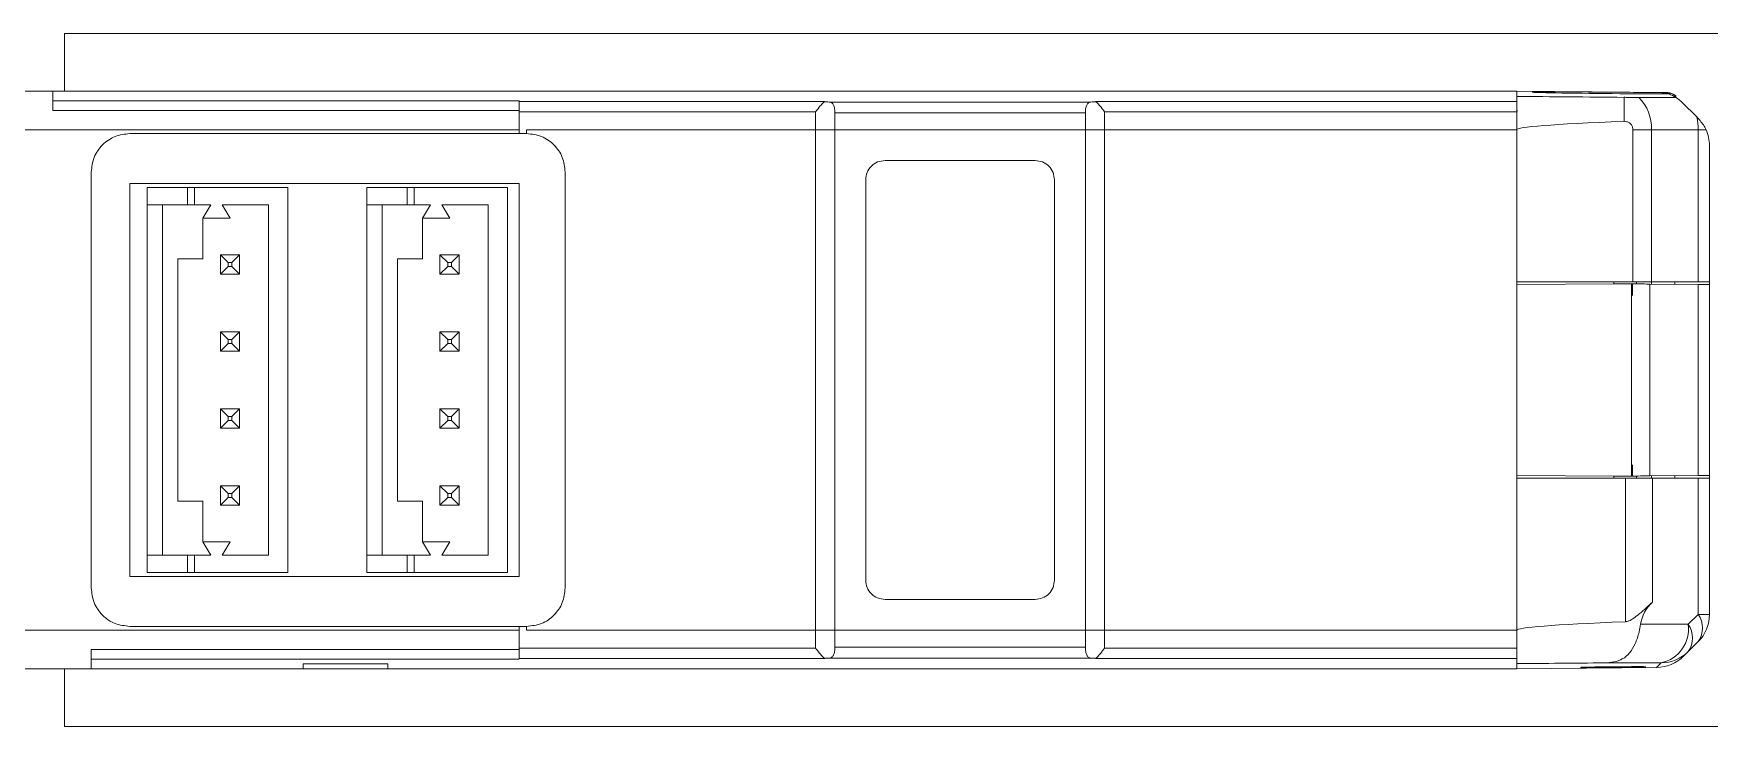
# Model space of a CAD drawing. Header units: inches. Extents: x 0.2 to 16.3, y 0.2 to 11.5.
# Drawn here: x 4.599 to 6.312, y 9.482 to 10.191 of the extents above; entities that cross this region are included whole.
import ezdxf

# ---------------------------------------------------------------- set-up
doc = ezdxf.new("R2010")
doc.units = ezdxf.units.IN
doc.header["$MEASUREMENT"] = 0

msp = doc.modelspace()

# ---------------------------------------------------------------- linework, layer by layer
at = {"color": 7, "linetype": 'Continuous', "lineweight": 18}
for p, q in [((4.6307, 10.1906), (4.6307, 10.1315)), ((6.3315, 10.1906), (4.6307, 10.1906)), ((4.6189, 10.1315), (4.5539, 10.1315)), ((4.6189, 10.1315), (6.1149, 10.1315)), ((4.6189, 10.1315), (4.6189, 10.1117)), ((5.0953, 10.1216), (4.6189, 10.1216)), ((5.0953, 10.121), (5.0953, 10.1216)), ((6.1149, 10.1262), (6.1149, 10.1315)), ((6.1149, 10.1315), (6.269, 10.1302)), ((6.1149, 10.1262), (6.1149, 10.0921)), ((6.2246, 10.1253), (6.2246, 10.1008)), ((6.2775, 10.1252), (6.2397, 10.1252)), ((6.2693, 10.1298), (6.269, 10.1302)), ((6.2772, 10.1267), (6.2776, 10.1263)), ((4.6189, 10.1117), (5.0953, 10.1117)), ((5.4076, 10.121), (5.0953, 10.121)), ((5.0953, 10.121), (5.0953, 10.1105)), ((5.0953, 10.1105), (5.3984, 10.1105)), ((5.4048, 10.1182), (5.4074, 10.1209)), ((5.4074, 10.1209), (5.4076, 10.121)), ((5.6797, 10.1205), (5.4123, 10.1205)), ((5.4181, 10.1096), (5.674, 10.1096)), ((5.674, 10.1096), (5.674, 10.0921)), ((6.1149, 10.121), (5.6845, 10.121)), ((5.6845, 10.121), (5.6846, 10.1209)), ((5.6873, 10.1182), (5.6846, 10.1209)), ((5.6937, 10.1105), (6.1149, 10.1105)), ((6.1155, 10.1113), (6.1149, 10.1118)), ((6.1149, 10.0921), (6.1149, 10.1105)), ((6.2839, 10.12), (6.2987, 10.1053)), ((6.2987, 10.1053), (6.3003, 10.1037)), ((4.5539, 10.0921), (5.0953, 10.0921)), ((4.6976, 10.0882), (5.1031, 10.0882)), ((5.1031, 10.0921), (5.3984, 10.0921)), ((5.1031, 10.0882), (5.1031, 10.0921)), ((5.4181, 10.0921), (5.3984, 10.0921)), ((5.3984, 9.5803), (5.3984, 10.0921)), ((5.4181, 10.0921), (5.4181, 9.5803)), ((5.4181, 10.0921), (5.674, 10.0921)), ((5.674, 9.5803), (5.674, 10.0921)), ((5.6937, 10.0921), (5.674, 10.0921)), ((5.6937, 10.0921), (5.6937, 9.5803)), ((5.6937, 10.0921), (6.1149, 10.0921)), ((6.1149, 9.5803), (6.1149, 10.0921)), ((6.1149, 9.9366), (6.1149, 10.0921)), ((6.2525, 10.0921), (6.2336, 10.0921)), ((6.2336, 10.0921), (6.2336, 9.9366)), ((6.3003, 10.0921), (6.2525, 10.0921)), ((6.2525, 10.0921), (6.2525, 9.9366)), ((6.3003, 9.9366), (6.3003, 10.0921)), ((6.3083, 10.0921), (6.3003, 10.0921)), ((6.3118, 10.0758), (6.3118, 9.9366)), ((5.4693, 10.0606), (5.6228, 10.0606)), ((4.6582, 9.6236), (4.6582, 10.0488)), ((4.6976, 10.037), (5.0953, 10.037)), ((4.6976, 9.6354), (4.6976, 10.037)), ((5.0953, 10.037), (5.0953, 9.6354)), ((5.1425, 10.0488), (5.1425, 9.6236)), ((5.4496, 9.6315), (5.4496, 10.041)), ((5.6425, 10.041), (5.6425, 9.6315)), ((4.7153, 10.0331), (4.7153, 10.0154)), ((4.7153, 10.0331), (4.7567, 10.0331)), ((4.7567, 10.0331), (4.7567, 10.0154)), ((4.7636, 10.0331), (4.7567, 10.0331)), ((4.7636, 10.0154), (4.7636, 10.0331)), ((4.7636, 10.0331), (4.859, 10.0331)), ((4.859, 10.0331), (4.859, 9.6394)), ((4.9397, 10.0331), (4.9397, 10.0154)), ((4.9397, 10.0331), (4.9811, 10.0331)), ((4.9811, 10.0331), (4.9811, 10.0154)), ((4.988, 10.0331), (4.9811, 10.0331)), ((4.988, 10.0154), (4.988, 10.0331)), ((4.988, 10.0331), (5.0834, 10.0331)), ((5.0834, 10.0331), (5.0834, 9.6394)), ((4.7153, 10.0154), (4.7567, 10.0154)), ((4.7153, 10.0154), (4.7153, 9.6571)), ((4.7311, 10.0154), (4.7311, 9.6571)), ((4.7636, 10.0154), (4.7567, 10.0154)), ((4.7636, 10.0154), (4.7803, 10.0154)), ((4.7723, 10.0016), (4.7803, 10.0154)), ((4.8001, 10.0016), (4.7723, 10.0016)), ((4.7723, 10.0016), (4.7723, 9.9602)), ((4.7921, 10.0154), (4.8393, 10.0154)), ((4.7921, 10.0154), (4.8001, 10.0016)), ((4.8393, 10.0154), (4.8393, 9.6571)), ((4.9397, 10.0154), (4.9811, 10.0154)), ((4.9397, 10.0154), (4.9397, 9.6571)), ((4.9555, 10.0154), (4.9555, 9.6571)), ((4.988, 10.0154), (4.9811, 10.0154)), ((4.988, 10.0154), (5.0047, 10.0154)), ((4.9967, 10.0016), (5.0047, 10.0154)), ((5.0245, 10.0016), (4.9967, 10.0016)), ((4.9967, 10.0016), (4.9967, 9.9602)), ((5.0165, 10.0154), (5.0638, 10.0154)), ((5.0165, 10.0154), (5.0245, 10.0016)), ((5.0638, 10.0154), (5.0638, 9.6571)), ((4.7468, 9.9602), (4.7468, 9.7122)), ((4.7723, 9.9602), (4.7468, 9.9602)), ((4.7901, 9.9642), (4.798, 9.9563)), ((4.7901, 9.9642), (4.8098, 9.9642)), ((4.7901, 9.9445), (4.7901, 9.9642)), ((4.7901, 9.9445), (4.798, 9.9524)), ((4.8019, 9.9563), (4.798, 9.9563)), ((4.798, 9.9563), (4.798, 9.9524)), ((4.798, 9.9524), (4.8019, 9.9524)), ((4.8019, 9.9563), (4.8098, 9.9642)), ((4.8019, 9.9524), (4.8019, 9.9563)), ((4.8019, 9.9524), (4.8098, 9.9445)), ((4.8098, 9.9642), (4.8098, 9.9445)), ((4.9712, 9.9602), (4.9712, 9.7122)), ((4.9967, 9.9602), (4.9712, 9.9602)), ((5.0145, 9.9445), (5.0145, 9.9642)), ((5.0145, 9.9642), (5.0224, 9.9563)), ((5.0145, 9.9642), (5.0342, 9.9642)), ((5.0145, 9.9445), (5.0224, 9.9524)), ((5.0224, 9.9563), (5.0224, 9.9524)), ((5.0264, 9.9563), (5.0224, 9.9563)), ((5.0224, 9.9524), (5.0264, 9.9524)), ((5.0264, 9.9563), (5.0342, 9.9642)), ((5.0264, 9.9524), (5.0264, 9.9563)), ((5.0264, 9.9524), (5.0342, 9.9445)), ((5.0342, 9.9642), (5.0342, 9.9445)), ((4.8098, 9.9445), (4.7901, 9.9445)), ((5.0342, 9.9445), (5.0145, 9.9445)), ((6.2336, 9.9366), (6.1149, 9.9366)), ((6.1149, 9.9338), (6.214, 9.9347)), ((6.1149, 9.7387), (6.1149, 9.9338)), ((6.214, 9.9347), (6.214, 9.9366)), ((6.214, 9.9347), (6.232, 9.9345)), ((6.232, 9.9345), (6.232, 9.738)), ((6.233, 9.9228), (6.233, 9.9345)), ((6.2525, 9.9366), (6.2336, 9.9366)), ((6.2373, 9.9345), (6.2373, 9.9366)), ((6.251, 9.9343), (6.251, 9.7381)), ((6.3003, 9.9339), (6.251, 9.9343)), ((6.3003, 9.9366), (6.2525, 9.9366)), ((6.2527, 9.9343), (6.2527, 9.9366)), ((6.2764, 9.9341), (6.2764, 9.9366)), ((6.3118, 9.9366), (6.3003, 9.9366)), ((6.3003, 9.9339), (6.3003, 9.7386)), ((6.3118, 9.9366), (6.3118, 9.9338)), ((6.3118, 9.9338), (6.3118, 9.7387)), ((4.798, 9.8776), (4.7901, 9.8854)), ((4.7901, 9.8854), (4.8098, 9.8854)), ((4.7901, 9.8658), (4.7901, 9.8854)), ((4.8019, 9.8776), (4.8098, 9.8854)), ((4.8098, 9.8854), (4.8098, 9.8658)), ((5.0145, 9.8658), (5.0145, 9.8854)), ((5.0224, 9.8776), (5.0145, 9.8854)), ((5.0145, 9.8854), (5.0342, 9.8854)), ((5.0264, 9.8776), (5.0342, 9.8854)), ((5.0342, 9.8854), (5.0342, 9.8658)), ((4.7901, 9.8658), (4.798, 9.8736)), ((4.8098, 9.8658), (4.7901, 9.8658)), ((4.8019, 9.8776), (4.798, 9.8776)), ((4.798, 9.8776), (4.798, 9.8736)), ((4.798, 9.8736), (4.8019, 9.8736)), ((4.8019, 9.8736), (4.8019, 9.8776)), ((4.8098, 9.8658), (4.8019, 9.8736)), ((5.0145, 9.8658), (5.0224, 9.8736)), ((5.0342, 9.8658), (5.0145, 9.8658)), ((5.0224, 9.8776), (5.0224, 9.8736)), ((5.0264, 9.8776), (5.0224, 9.8776)), ((5.0224, 9.8736), (5.0264, 9.8736)), ((5.0264, 9.8736), (5.0264, 9.8776)), ((5.0342, 9.8658), (5.0264, 9.8736)), ((4.7901, 9.787), (4.7901, 9.8067)), ((4.7901, 9.8067), (4.798, 9.7988)), ((4.7901, 9.8067), (4.8098, 9.8067)), ((4.798, 9.7988), (4.798, 9.7949)), ((4.8019, 9.7988), (4.798, 9.7988)), ((4.8098, 9.8067), (4.8019, 9.7988)), ((4.8019, 9.7949), (4.8019, 9.7988)), ((4.8098, 9.8067), (4.8098, 9.787)), ((5.0145, 9.787), (5.0145, 9.8067)), ((5.0145, 9.8067), (5.0224, 9.7988)), ((5.0145, 9.8067), (5.0342, 9.8067)), ((5.0224, 9.7988), (5.0224, 9.7949)), ((5.0264, 9.7988), (5.0224, 9.7988)), ((5.0342, 9.8067), (5.0264, 9.7988)), ((5.0264, 9.7949), (5.0264, 9.7988)), ((5.0342, 9.8067), (5.0342, 9.787)), ((4.798, 9.7949), (4.7901, 9.787)), ((4.8098, 9.787), (4.7901, 9.787)), ((4.798, 9.7949), (4.8019, 9.7949)), ((4.8019, 9.7949), (4.8098, 9.787)), ((5.0224, 9.7949), (5.0145, 9.787)), ((5.0342, 9.787), (5.0145, 9.787)), ((5.0224, 9.7949), (5.0264, 9.7949)), ((5.0264, 9.7949), (5.0342, 9.787)), ((6.233, 9.738), (6.233, 9.7496)), ((4.7901, 9.7083), (4.7901, 9.728)), ((4.7901, 9.728), (4.798, 9.7201)), ((4.7901, 9.728), (4.8098, 9.728)), ((4.8019, 9.7201), (4.8098, 9.728)), ((4.8098, 9.728), (4.8098, 9.7083)), ((5.0145, 9.728), (5.0224, 9.7201)), ((5.0145, 9.728), (5.0342, 9.728)), ((5.0145, 9.7083), (5.0145, 9.728)), ((5.0264, 9.7201), (5.0342, 9.728)), ((5.0342, 9.728), (5.0342, 9.7083)), ((6.1149, 9.7387), (6.214, 9.7378)), ((6.2259, 9.7358), (6.1149, 9.7358)), ((6.1149, 9.5803), (6.1149, 9.7358)), ((6.214, 9.7378), (6.232, 9.738)), ((6.214, 9.7378), (6.214, 9.7358)), ((6.2259, 9.589), (6.2259, 9.7358)), ((6.2259, 9.7358), (6.2534, 9.7358)), ((6.2373, 9.738), (6.2373, 9.7358)), ((6.3003, 9.7386), (6.251, 9.7381)), ((6.2527, 9.7381), (6.2527, 9.7358)), ((6.2534, 9.7358), (6.2534, 9.6091)), ((6.3003, 9.7358), (6.2534, 9.7358)), ((6.2764, 9.7358), (6.2764, 9.7383)), ((6.3003, 9.5966), (6.3003, 9.7358)), ((6.3003, 9.7358), (6.3118, 9.7358)), ((6.3118, 9.7387), (6.3118, 9.7358)), ((6.3118, 9.7358), (6.3118, 9.5966)), ((4.7468, 9.7122), (4.7723, 9.7122)), ((4.7723, 9.7122), (4.7723, 9.6709)), ((4.7901, 9.7083), (4.798, 9.7162)), ((4.798, 9.7201), (4.798, 9.7162)), ((4.8019, 9.7201), (4.798, 9.7201)), ((4.798, 9.7162), (4.8019, 9.7162)), ((4.8019, 9.7162), (4.8019, 9.7201)), ((4.8019, 9.7162), (4.8098, 9.7083)), ((4.9712, 9.7122), (4.9967, 9.7122)), ((4.9967, 9.7122), (4.9967, 9.6709)), ((5.0145, 9.7083), (5.0224, 9.7162)), ((5.0264, 9.7201), (5.0224, 9.7201)), ((5.0224, 9.7201), (5.0224, 9.7162)), ((5.0224, 9.7162), (5.0264, 9.7162)), ((5.0264, 9.7162), (5.0264, 9.7201)), ((5.0264, 9.7162), (5.0342, 9.7083)), ((4.8098, 9.7083), (4.7901, 9.7083)), ((5.0342, 9.7083), (5.0145, 9.7083)), ((4.7723, 9.6709), (4.7803, 9.6571)), ((4.8001, 9.6709), (4.7723, 9.6709)), ((4.7921, 9.6571), (4.8001, 9.6709)), ((4.9967, 9.6709), (5.0047, 9.6571)), ((5.0245, 9.6709), (4.9967, 9.6709)), ((5.0165, 9.6571), (5.0245, 9.6709)), ((4.7153, 9.6571), (4.7153, 9.6394)), ((4.7567, 9.6571), (4.7153, 9.6571)), ((4.7567, 9.6571), (4.7636, 9.6571)), ((4.7567, 9.6571), (4.7567, 9.6394)), ((4.7803, 9.6571), (4.7636, 9.6571)), ((4.7636, 9.6394), (4.7636, 9.6571)), ((4.8393, 9.6571), (4.7921, 9.6571)), ((4.9397, 9.6571), (4.9397, 9.6394)), ((4.9811, 9.6571), (4.9397, 9.6571)), ((4.9811, 9.6571), (4.988, 9.6571)), ((4.9811, 9.6571), (4.9811, 9.6394)), ((5.0047, 9.6571), (4.988, 9.6571)), ((4.988, 9.6394), (4.988, 9.6571)), ((5.0638, 9.6571), (5.0165, 9.6571)), ((5.0953, 9.6354), (4.6976, 9.6354)), ((4.7567, 9.6394), (4.7153, 9.6394)), ((4.7567, 9.6394), (4.7636, 9.6394)), ((4.7636, 9.6394), (4.859, 9.6394)), ((4.9811, 9.6394), (4.9397, 9.6394)), ((4.9811, 9.6394), (4.988, 9.6394)), ((4.988, 9.6394), (5.0834, 9.6394)), ((5.6228, 9.6118), (5.4693, 9.6118)), ((6.29, 9.5864), (6.3003, 9.5966)), ((6.3118, 9.5966), (6.3003, 9.5966)), ((4.485, 9.5803), (5.0953, 9.5803)), ((5.1031, 9.5843), (4.6976, 9.5843)), ((5.1031, 9.5843), (5.1031, 9.5803)), ((5.1031, 9.5803), (5.3984, 9.5803)), ((5.4181, 9.5803), (5.3984, 9.5803)), ((5.4181, 9.5803), (5.674, 9.5803)), ((5.4181, 9.5629), (5.4181, 9.5803)), ((5.6937, 9.5803), (5.674, 9.5803)), ((5.6937, 9.5803), (6.1149, 9.5803)), ((6.1149, 9.5462), (6.1149, 9.5803)), ((6.2414, 9.5864), (6.29, 9.5864)), ((5.0953, 9.5608), (4.6582, 9.5608)), ((5.3984, 9.562), (5.0953, 9.5619)), ((5.674, 9.5629), (5.4181, 9.5629)), ((5.6937, 9.562), (6.1149, 9.5619)), ((6.29, 9.5585), (6.2852, 9.5537)), ((6.3003, 9.5688), (6.29, 9.5585)), ((4.485, 9.541), (4.6582, 9.541)), ((4.6307, 9.541), (4.6307, 9.4819)), ((5.0953, 9.5509), (4.6582, 9.5509)), ((4.6582, 9.541), (4.8748, 9.541)), ((4.8748, 9.5461), (4.9614, 9.5461)), ((4.8748, 9.541), (4.8748, 9.5461)), ((4.8748, 9.541), (4.9614, 9.541)), ((4.9614, 9.5461), (4.9614, 9.541)), ((4.9614, 9.541), (6.1149, 9.541)), ((5.4076, 9.5514), (5.0953, 9.5514)), ((5.4074, 9.5516), (5.4048, 9.5543)), ((5.4074, 9.5516), (5.4076, 9.5514)), ((5.6797, 9.5519), (5.4123, 9.5519)), ((5.6845, 9.5514), (5.6846, 9.5516)), ((6.1149, 9.5514), (5.6845, 9.5514)), ((5.6846, 9.5516), (5.6873, 9.5543)), ((6.1149, 9.541), (6.1149, 9.5462)), ((6.2577, 9.5422), (6.1149, 9.541)), ((6.2625, 9.547), (6.2043, 9.547)), ((6.2577, 9.5422), (6.2625, 9.547)), ((4.6307, 9.4819), (6.3315, 9.4819))]:
    msp.add_line(p, q, dxfattribs=at)
for centre, radius, start, end in [((6.2074, 10.0938), 0.0451, 357.9275, 44.1764), ((6.2561, 10.0921), 0.0394, 57.1222, 68.5055), ((6.2561, 10.0921), 0.0394, 45, 57.1222), ((6.246, 10.0922), 0.0543, 359.9208, 13.9139), ((6.2724, 10.0758), 0.0394, 0, 24.4698), ((6.2803, 9.5803), 0.0394, 133.0427, 171.1675), ((6.2803, 9.5827), 0.0244, 325.1431, 34.8569), ((6.2724, 9.5966), 0.0394, 315, 0), ((6.255, 9.5815), 0.0353, 282.2637, 7.8728), ((6.27, 9.5724), 0.0244, 325.1431, 34.8569), ((6.2622, 9.5864), 0.0394, 270.4951, 314.9996)]:
    msp.add_arc(centre, radius, start, end, dxfattribs=at)
for centre, major_axis, ratio, start_param, end_param in [((10.0435, 10.0921), (4.5114, -0.0394), 0.000076, 3.655544, 3.703017), ((6.2134, 10.1298), (0.0827, -0.0007), 0.008726, 0.827729, 5.47606), ((6.2689, 10.1183), (-0.00835, 0.00835), 0.999923, 4.712389, 5.489099), ((10.6263, 10.0921), (4.5114, 0), 0.008727, 2.920639, 3.141593), ((10.6263, 9.5803), (4.5114, 0), 0.008727, 2.919317, 3.141593), ((10.0435, 9.5803), (4.5114, 0.0394), 0.000076, 2.58867, 2.627642), ((6.2574, 9.5816), (0.0278, 0.0278), 0.999923, 3.935679, 4.712389)]:
    msp.add_ellipse(centre, major_axis=major_axis, ratio=ratio, start_param=start_param, end_param=end_param, dxfattribs=at)
msp.add_ellipse((6.2134, 9.5427), major_axis=(0.0335, 0.0003), ratio=0.008726, dxfattribs=at)
for points, knots in [([(6.2246, 10.1253), (6.2259, 10.1253), (6.2288, 10.1252), (6.2337, 10.1252), (6.2374, 10.1252), (6.2394, 10.1252), (6.2397, 10.1252)], [0, 0, 0, 0, 0.238751, 0.502449, 0.923769, 1, 1, 1, 1]), ([(6.2776, 10.1263), (6.2762, 10.1274), (6.2737, 10.1294), (6.2706, 10.1297), (6.2693, 10.1298)], [0, 0, 0, 0, 0.582995, 1, 1, 1, 1]), ([(5.3984, 10.1105), (5.4001, 10.1126), (5.4023, 10.1156), (5.4043, 10.1176), (5.4048, 10.1182)], [0, 0, 0, 0, 0.727207, 1, 1, 1, 1]), ([(5.3984, 10.0921), (5.3984, 10.0941), (5.3984, 10.098), (5.3984, 10.1033), (5.3984, 10.1078), (5.3984, 10.1096), (5.3984, 10.1105)], [0, 0, 0, 0, 0.249883, 0.499844, 0.749883, 1, 1, 1, 1]), ([(5.4123, 10.1205), (5.4104, 10.1206), (5.4077, 10.1207), (5.4075, 10.1208), (5.4074, 10.1209)], [0, 0, 0, 0, 0.715699, 1, 1, 1, 1]), ([(5.4181, 10.1096), (5.418, 10.1113), (5.4178, 10.1148), (5.4164, 10.1184), (5.4145, 10.1202), (5.4129, 10.1205), (5.4123, 10.1205)], [0, 0, 0, 0, 0.270501, 0.540639, 0.820445, 1, 1, 1, 1]), ([(5.674, 10.1096), (5.6741, 10.1113), (5.6743, 10.1148), (5.6757, 10.1184), (5.6776, 10.1202), (5.6791, 10.1205), (5.6797, 10.1205)], [0, 0, 0, 0, 0.270501, 0.54064, 0.820446, 1, 1, 1, 1]), ([(5.6846, 10.1209), (5.6844, 10.1208), (5.684, 10.1207), (5.6812, 10.1206), (5.6797, 10.1205)], [0, 0, 0, 0, 0.4520547, 1, 1, 1, 1]), ([(5.6936, 10.1105), (5.692, 10.1126), (5.6898, 10.1156), (5.6878, 10.1176), (5.6873, 10.1182)], [0, 0, 0, 0, 0.727207, 1, 1, 1, 1]), ([(5.6937, 10.1105), (5.6937, 10.1096), (5.6937, 10.1078), (5.6937, 10.1033), (5.6937, 10.098), (5.6937, 10.0941), (5.6937, 10.0921)], [0, 0, 0, 0, 0.250117, 0.500156, 0.750117, 1, 1, 1, 1]), ([(6.2246, 10.1008), (6.2256, 10.1007), (6.2275, 10.1006), (6.2302, 10.0992), (6.2322, 10.0971), (6.2334, 10.0946), (6.2335, 10.0929), (6.2336, 10.0921)], [0, 0, 0, 0, 0.209529, 0.419059, 0.628588, 0.838117, 1, 1, 1, 1]), ([(6.3003, 10.1037), (6.3028, 10.1007), (6.306, 10.0969), (6.3078, 10.093), (6.3083, 10.0921)], [0, 0, 0, 0, 0.765617, 1, 1, 1, 1]), ([(6.232, 9.9345), (6.236, 9.9345), (6.2432, 9.9344), (6.2486, 9.9344), (6.251, 9.9343)], [0, 0, 0, 0, 0.557682, 1, 1, 1, 1]), ([(6.3003, 9.9339), (6.304, 9.9339), (6.3106, 9.9338), (6.3114, 9.9338), (6.3118, 9.9338)], [0, 0, 0, 0, 0.557568, 1, 1, 1, 1]), ([(6.251, 9.7381), (6.2479, 9.7381), (6.2423, 9.7381), (6.2352, 9.738), (6.232, 9.738)], [0, 0, 0, 0, 0.557681, 1, 1, 1, 1]), ([(6.3003, 9.7386), (6.304, 9.7386), (6.3106, 9.7386), (6.3114, 9.7387), (6.3118, 9.7387)], [0, 0, 0, 0, 0.557568, 1, 1, 1, 1]), ([(6.2534, 9.6091), (6.2492, 9.6051), (6.2432, 9.5995), (6.2347, 9.5927), (6.23, 9.5897), (6.2271, 9.5892), (6.2259, 9.589)], [0, 0, 0, 0, 0.5436634, 0.7640714, 0.9027298, 1, 1, 1, 1]), ([(5.3984, 9.5803), (5.3984, 9.5784), (5.3984, 9.5744), (5.3984, 9.5691), (5.3984, 9.5646), (5.3984, 9.5629), (5.3984, 9.562)], [0, 0, 0, 0, 0.249826, 0.499768, 0.749826, 1, 1, 1, 1]), ([(5.674, 9.5803), (5.674, 9.5773), (5.674, 9.5712), (5.674, 9.5657), (5.674, 9.5629)], [0, 0, 0, 0, 0.500008, 1, 1, 1, 1]), ([(5.6937, 9.5803), (5.6937, 9.5784), (5.6937, 9.5744), (5.6937, 9.5691), (5.6937, 9.5646), (5.6937, 9.5629), (5.6937, 9.562)], [0, 0, 0, 0, 0.249883, 0.499844, 0.749883, 1, 1, 1, 1]), ([(6.2043, 9.547), (6.2076, 9.5472), (6.2143, 9.5475), (6.2235, 9.5507), (6.2306, 9.557), (6.2363, 9.5665), (6.2397, 9.5769), (6.2409, 9.5838), (6.2414, 9.5864)], [0, 0, 0, 0, 0.154072, 0.309207, 0.488335, 0.671502, 0.878231, 1, 1, 1, 1]), ([(5.4048, 9.5543), (5.4039, 9.5552), (5.4019, 9.5573), (5.3997, 9.5603), (5.3984, 9.562)], [0, 0, 0, 0, 0.453789, 1, 1, 1, 1]), ([(5.4123, 9.5519), (5.4132, 9.5521), (5.4149, 9.5524), (5.4167, 9.5548), (5.4179, 9.5583), (5.418, 9.5614), (5.4181, 9.5629)], [0, 0, 0, 0, 0.268331, 0.522065, 0.764688, 1, 1, 1, 1]), ([(5.6797, 9.5519), (5.6789, 9.5521), (5.6771, 9.5524), (5.6754, 9.5548), (5.6742, 9.5583), (5.6741, 9.5614), (5.674, 9.5629)], [0, 0, 0, 0, 0.268398, 0.522178, 0.764747, 1, 1, 1, 1]), ([(5.6873, 9.5543), (5.6881, 9.5551), (5.69, 9.5572), (5.6923, 9.5602), (5.6936, 9.562)], [0, 0, 0, 0, 0.395708, 1, 1, 1, 1]), ([(5.4123, 9.5519), (5.4109, 9.5519), (5.4081, 9.5518), (5.4077, 9.5517), (5.4074, 9.5516)], [0, 0, 0, 0, 0.523313, 1, 1, 1, 1]), ([(5.6846, 9.5516), (5.6844, 9.5517), (5.6839, 9.5518), (5.6812, 9.5519), (5.6797, 9.5519)], [0, 0, 0, 0, 0.479315, 1, 1, 1, 1])]:
    msp.add_open_spline(points, degree=3, knots=knots, dxfattribs=at)
for points in [[(5.0953, 10.1105), (5.0953, 10.107), (5.0953, 10.0999), (5.0953, 10.0921), (5.0953, 10.0882)], [(5.4181, 10.1096), (5.4181, 10.1068), (5.4181, 10.1012), (5.4181, 10.0952), (5.4181, 10.0921)], [(4.6976, 10.0882), (4.6925, 10.0876), (4.6821, 10.0864), (4.6691, 10.0773), (4.66, 10.0643), (4.6588, 10.054), (4.6582, 10.0488)], [(5.1031, 10.0882), (5.1083, 10.0876), (5.1186, 10.0864), (5.1316, 10.0773), (5.1407, 10.0643), (5.1419, 10.054), (5.1425, 10.0488)], [(5.4496, 10.041), (5.4499, 10.0435), (5.4505, 10.0487), (5.455, 10.0552), (5.4615, 10.0598), (5.4667, 10.0603), (5.4693, 10.0606)], [(5.6228, 10.0606), (5.6254, 10.0603), (5.6305, 10.0598), (5.6371, 10.0552), (5.6416, 10.0487), (5.6422, 10.0435), (5.6425, 10.041)], [(5.4693, 9.6118), (5.4667, 9.6121), (5.4615, 9.6127), (5.455, 9.6173), (5.4505, 9.6238), (5.4499, 9.6289), (5.4496, 9.6315)], [(5.6425, 9.6315), (5.6422, 9.6289), (5.6416, 9.6238), (5.6371, 9.6173), (5.6305, 9.6127), (5.6254, 9.6121), (5.6228, 9.6118)], [(4.6582, 9.6236), (4.6588, 9.6185), (4.66, 9.6082), (4.6691, 9.5951), (4.6821, 9.586), (4.6925, 9.5849), (4.6976, 9.5843)], [(5.1031, 9.5843), (5.1083, 9.5849), (5.1186, 9.586), (5.1316, 9.5951), (5.1407, 9.6082), (5.1419, 9.6185), (5.1425, 9.6236)], [(5.0953, 9.5843), (5.0953, 9.5804), (5.0953, 9.5726), (5.0953, 9.5655), (5.0953, 9.5619)], [(6.1149, 9.5619), (6.1149, 9.5648), (6.1149, 9.5707), (6.1149, 9.5771), (6.1149, 9.5803)], [(4.6582, 9.541), (4.6582, 9.5412), (4.6582, 9.5417), (4.6582, 9.5459), (4.6582, 9.5522), (4.6582, 9.5579), (4.6582, 9.5608)], [(5.0953, 9.5619), (5.0953, 9.5604), (5.0953, 9.5575), (5.0953, 9.5542), (5.0953, 9.5519), (5.0953, 9.5516), (5.0953, 9.5514)], [(6.1149, 9.5514), (6.1149, 9.5516), (6.1149, 9.5519), (6.1149, 9.5542), (6.1149, 9.5575), (6.1149, 9.5604), (6.1149, 9.5619)]]:
    msp.add_open_spline(points, degree=3, dxfattribs=at)

doc.saveas('drawing.dxf')
